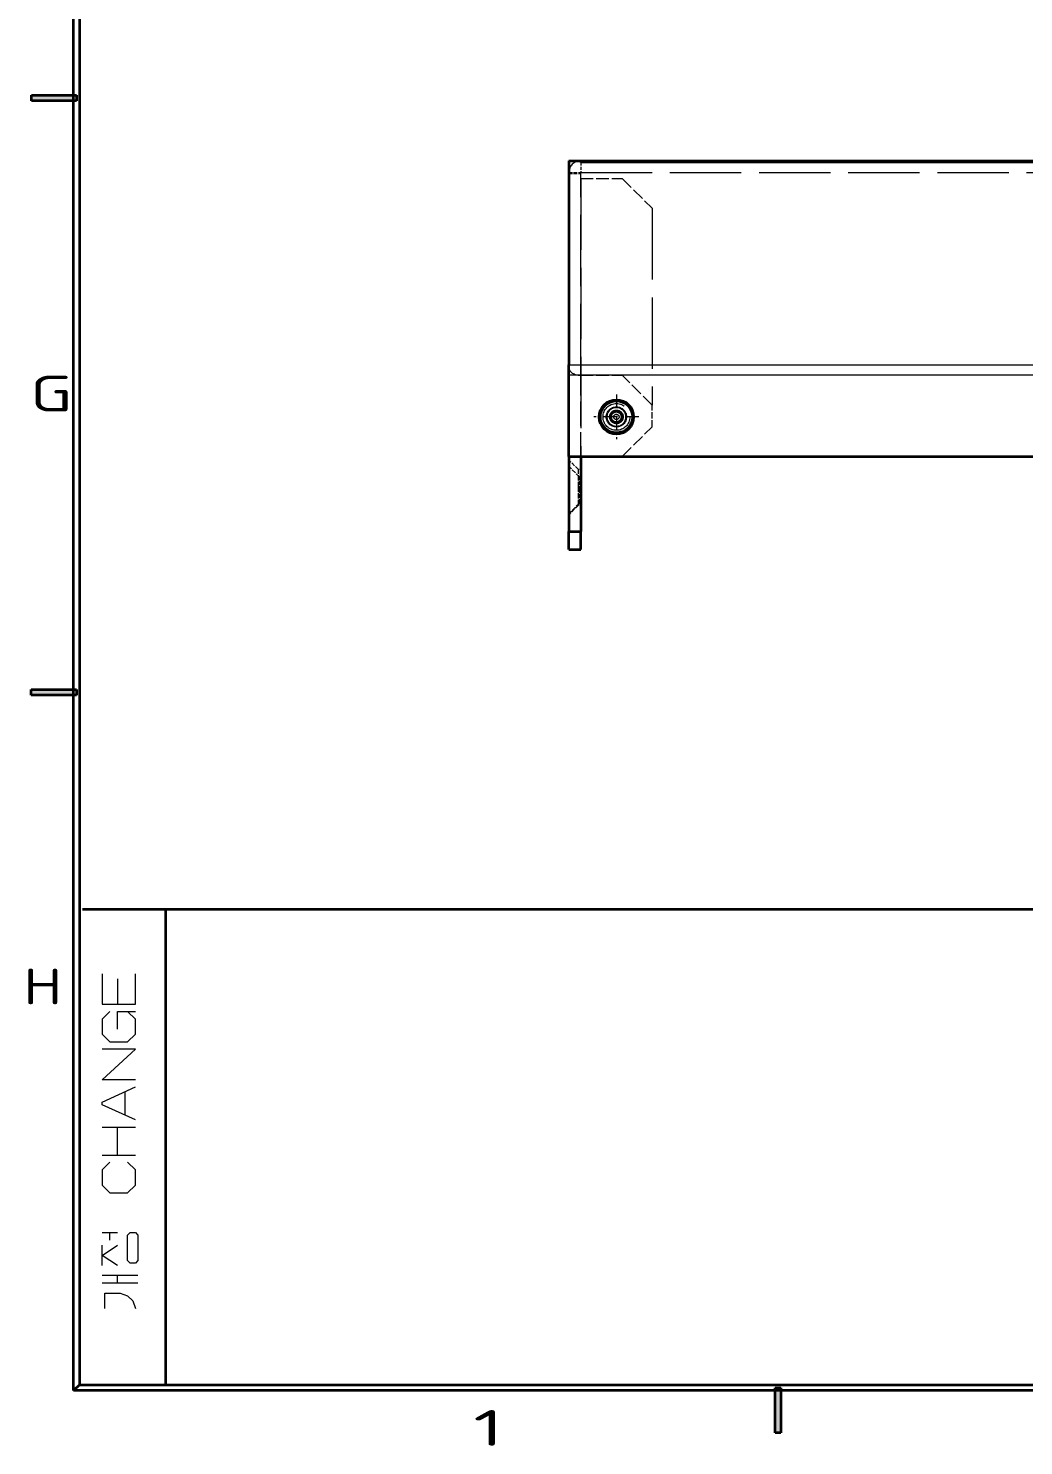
# Model space of a CAD drawing. Extents: x 23 to 587, y 4 to 413.
# Drawn here: x 25.9 to 109.7, y 5.1 to 124.4 of the extents above; entities that cross this region are included whole.
import ezdxf
from ezdxf.enums import TextEntityAlignment as Align

# ---------------------------------------------------------------- set-up
doc = ezdxf.new("R2010")
doc.units = 0
doc.linetypes.add('DASHDOT', pattern=[18.5, 12, -3, 0.5, -3])
doc.linetypes.add('DASHED', pattern=[15, 12, -3])
doc.layers.get('0').update_dxf_attribs({"lineweight": 13})
doc.layers.add('3', color=7, linetype='Continuous', lineweight=13)
doc.styles.get("Standard").update_dxf_attribs({"font": 'isocp.shx'})

# ---------------------------------------------------------------- blocks, each defined once
blk = doc.blocks.new('BLOCK231')
at = {"layer": '3', "color": 7, "lineweight": 13}
blk.add_text('H', height=3, dxfattribs=at).set_placement((25.55, 42.26), (28.78, 42.26), align=Align.FIT)
blk = doc.blocks.new('BLOCK232')
at = {"layer": '3', "color": 7, "lineweight": 13}
blk.add_text('G', height=3, dxfattribs=at).set_placement((26.11, 92.13), (29.64, 92.13), align=Align.FIT)
blk = doc.blocks.new('BLOCK252')
at = {"layer": '3', "color": 7, "lineweight": 13}
blk.add_text('1', height=3, dxfattribs=at).set_placement((63.38, 5.12), (65.92, 5.12), align=Align.FIT)
blk = doc.blocks.new('BLOCK308')
at = {"layer": '3', "color": 7, "lineweight": 5}
blk.add_solid([(26.19, 68.26), (26.19, 68.74), (29.99, 68.26), (29.99, 68.74)], dxfattribs=at)
blk = doc.blocks.new('BLOCK311')
at = {"layer": '3', "color": 7, "lineweight": 5}
blk.add_solid([(26.2, 118.74), (26.2, 118.26), (30, 118.74), (30, 118.26)], dxfattribs=at)
blk = doc.blocks.new('BLOCK327')
at = {"layer": '3', "color": 7, "lineweight": 5}
blk.add_solid([(88.78, 10), (89.26, 10), (88.78, 6.2), (89.26, 6.2)], dxfattribs=at)
blk = doc.blocks.new('BLOCK402')
at = {"color": 7, "linetype": 'DASHDOT', "lineweight": 13, "ltscale": 0.1885}
for p, q in [((-59.61, 76.47), (-59.61, 68.93)), ((-55.84, 72.7), (-63.38, 72.7))]:
    blk.add_line(p, q, dxfattribs=at)
blk = doc.blocks.new('BLOCK424')
at = {"color": 7, "lineweight": 35, "ltscale": 0.05}
for p, q in [((-67.61, 115.8), (-65.61, 115.8)), ((-67.61, 53.4), (-65.61, 53.4)), ((-67.61, 50.4), (-65.61, 50.4))]:
    blk.add_line(p, q, dxfattribs=at)
at = {"color": 7, "lineweight": 35}
for p, q in [((-67.61, 115.8), (-67.61, 81.44)), ((-65.61, 115.8), (554.39, 115.8)), ((-67.61, 66.05), (556.39, 66.05))]:
    blk.add_line(p, q, dxfattribs=at)
at = {"color": 7, "lineweight": 35, "ltscale": 0.007956}
blk.add_line((-65.61, 115.8), (-65.61, 115.48), dxfattribs=at)
at = {"color": 7, "linetype": 'DASHED', "lineweight": 13, "ltscale": 0.042044}
blk.add_line((-65.61, 115.48), (-65.61, 113.8), dxfattribs=at)
at = {"color": 7, "lineweight": 13}
for p, q in [((-65.61, 115.48), (554.39, 115.48)), ((-67.61, 81.44), (556.39, 81.44)), ((-67.61, 79.76), (556.39, 79.76))]:
    blk.add_line(p, q, dxfattribs=at)
at = {"color": 7, "linetype": 'DASHED', "lineweight": 13, "ltscale": 0.05}
for p, q in [((-67.61, 113.8), (-65.61, 113.8)), ((-67.61, 113.8), (-65.61, 113.8)), ((-67.61, 113.68), (-65.61, 113.68)), ((-67.61, 53.4), (-65.61, 53.4))]:
    blk.add_line(p, q, dxfattribs=at)
at = {"color": 7, "linetype": 'DASHED', "lineweight": 13}
for p, q in [((-67.61, 81.44), (-67.61, 113.68)), ((-65.61, 113.8), (556.39, 113.8)), ((-65.61, 113.8), (554.39, 113.8)), ((-65.61, 79.7), (-65.61, 113.68)), ((-65.61, 112.8), (-65.61, 66.05)), ((-53.61, 107.8), (-53.61, 74.7)), ((-67.61, 79.76), (556.39, 79.76))]:
    blk.add_line(p, q, dxfattribs=at)
at = {"color": 7, "linetype": 'DASHED', "lineweight": 13, "ltscale": 0.002973}
blk.add_line((-65.61, 113.68), (-65.61, 113.8), dxfattribs=at)
at = {"color": 7, "linetype": 'DASHED', "lineweight": 13, "ltscale": 0.175}
for p, q in [((-65.61, 112.8), (-58.61, 112.8)), ((-65.61, 79.7), (-58.61, 79.7))]:
    blk.add_line(p, q, dxfattribs=at)
at = {"color": 7, "linetype": 'DASHED', "lineweight": 13, "ltscale": 0.176777}
for p, q in [((-58.61, 112.8), (-53.61, 107.8)), ((-53.61, 74.7), (-58.61, 79.7)), ((-58.61, 66.05), (-53.61, 71.05))]:
    blk.add_line(p, q, dxfattribs=at)
at = {"color": 7, "lineweight": 35, "ltscale": 0.042044}
blk.add_line((-67.61, 79.76), (-67.61, 81.44), dxfattribs=at)
at = {"color": 7, "lineweight": 35, "ltscale": 0.342721}
blk.add_line((-67.61, 66.05), (-67.61, 79.76), dxfattribs=at)
at = {"color": 7, "linetype": 'DASHED', "lineweight": 13, "ltscale": 0.341357}
blk.add_line((-65.61, 66.05), (-65.61, 79.7), dxfattribs=at)
blk.add_line((-65.61, 66.05), (-65.61, 79.7), dxfattribs=at)
at = {"color": 7, "linetype": 'DASHED', "lineweight": 13, "ltscale": 0.091357}
blk.add_line((-53.61, 71.05), (-53.61, 74.7), dxfattribs=at)
at = {"color": 7, "lineweight": 35, "ltscale": 0.31625}
for p, q in [((-67.61, 66.05), (-67.61, 53.4)), ((-65.61, 66.05), (-65.61, 53.4))]:
    blk.add_line(p, q, dxfattribs=at)
at = {"color": 7, "linetype": 'DASHED', "lineweight": 13, "ltscale": 0.056569}
for p, q in [((-66.01, 63.85), (-67.61, 65.45)), ((-66.01, 57.85), (-67.61, 56.25))]:
    blk.add_line(p, q, dxfattribs=at)
at = {"color": 7, "linetype": 'DASHED', "lineweight": 13, "ltscale": 0.06364}
for p, q in [((-65.81, 62.6), (-67.61, 64.4)), ((-65.81, 58.2), (-67.61, 56.4))]:
    blk.add_line(p, q, dxfattribs=at)
at = {"color": 7, "linetype": 'DASHED', "lineweight": 13, "ltscale": 0.075}
for p, q in [((-66.01, 60.85), (-66.01, 63.85)), ((-66.01, 57.85), (-66.01, 60.85))]:
    blk.add_line(p, q, dxfattribs=at)
at = {"color": 7, "linetype": 'DASHED', "lineweight": 13, "ltscale": 0.01}
for p, q in [((-65.61, 63.85), (-66.01, 63.85)), ((-65.61, 57.85), (-66.01, 57.85))]:
    blk.add_line(p, q, dxfattribs=at)
at = {"color": 7, "linetype": 'DASHED', "lineweight": 13, "ltscale": 0.055}
for p, q in [((-65.81, 60.4), (-65.81, 62.6)), ((-65.81, 58.2), (-65.81, 60.4))]:
    blk.add_line(p, q, dxfattribs=at)
at = {"color": 7, "linetype": 'DASHED', "lineweight": 13, "ltscale": 0.005}
for p, q in [((-65.61, 62.6), (-65.81, 62.6)), ((-65.61, 58.2), (-65.81, 58.2))]:
    blk.add_line(p, q, dxfattribs=at)
at = {"color": 7, "lineweight": 35, "ltscale": 0.075}
for p, q in [((-67.61, 50.4), (-67.61, 53.4)), ((-65.61, 50.4), (-65.61, 53.4))]:
    blk.add_line(p, q, dxfattribs=at)
at = {"color": 7, "linetype": 'DASHED', "lineweight": 13}
for radius in [2.9, 2.25, 1.7, 1.6, 1.15, 1.15, 1.15, 1.15, 1.15, 1.15, 1.15, 1.15, 1.15, 1.15, 0.95, 0.45, 0.45]:
    blk.add_circle((-59.61, 72.7), radius, dxfattribs=at)
at = {"color": 7, "lineweight": 35}
for radius in [2.9, 2.7, 1, 0.95]:
    blk.add_circle((-59.61, 72.7), radius, dxfattribs=at)
at = {"color": 7, "linetype": 'DASHED', "lineweight": 13}
for centre, radius, start, end in [((-65.61, 113.8), 2, 90, 180), ((-59.61, 72.7), 1.6, 61.7488, 241.7488), ((-59.61, 72.7), 1.6, 118.6479, 298.6479), ((-59.61, 72.7), 2.7, 117.9988, 118.6489), ((-59.61, 72.7), 2.25, 117.9988, 118.649), ((-59.61, 72.7), 1.6, 298.6479, 118.6479), ((-59.61, 72.7), 1.6, 241.7488, 61.7488), ((-59.61, 72.7), 0.95, 61.7488, 241.7488), ((-59.61, 72.7), 1, 117.9988, 118.6505), ((-59.61, 72.7), 0.95, 117.9988, 118.6507)]:
    blk.add_arc(centre, radius, start, end, dxfattribs=at)
at = {"color": 7, "lineweight": 35}
blk.add_arc((-59.61, 72.7), 0.95, 241.7488, 421.7488, dxfattribs=at)
at = {"color": 7, "linetype": 'DASHED', "lineweight": 13}
blk.add_ellipse((-65.61, 80.99), major_axis=(2, 0), ratio=0.643646, start_param=3.141593, end_param=4.712389, dxfattribs=at)

msp = doc.modelspace()

# ---------------------------------------------------------------- linework, layer by layer
at = {"color": 7, "lineweight": 35}
for p, q in [((400.74, 50.24), (30.5, 50.24)), ((37.5, 50.24), (37.5, 10.24))]:
    msp.add_line(p, q, dxfattribs=at)
at = {"color": 7, "lineweight": 13, "ltscale": 0.053571}
msp.add_line((33.45, 44.4), (33.45, 42.26), dxfattribs=at)
at = {"color": 7, "lineweight": 13, "ltscale": 0.048214}
msp.add_line((34.09, 32.96), (34.09, 34.89), dxfattribs=at)
at = {"color": 7, "lineweight": 13, "ltscale": 0.069643}
for p, q in [((32.16, 31.93), (34.95, 31.93)), ((32.16, 29.57), (34.95, 29.57))]:
    msp.add_line(p, q, dxfattribs=at)
at = {"color": 7, "lineweight": 13, "ltscale": 0.058929}
msp.add_line((33.45, 29.57), (33.45, 31.93), dxfattribs=at)
at = {"color": 7, "lineweight": 13, "ltscale": 0.032143}
msp.add_line((32.16, 23.06), (33.45, 23.06), dxfattribs=at)
at = {"color": 7, "lineweight": 13, "ltscale": 0.016071}
for p, q in [((32.8, 22.41), (32.8, 23.06)), ((33.45, 18.81), (33.45, 19.46))]:
    msp.add_line(p, q, dxfattribs=at)
at = {"color": 7, "lineweight": 13, "ltscale": 0.042857}
msp.add_line((32.16, 20.27), (32.16, 21.99), dxfattribs=at)
at = {"color": 7, "lineweight": 13, "ltscale": 0.075}
for p, q in [((32.16, 19.46), (35.16, 19.46)), ((32.16, 18.81), (35.16, 18.81))]:
    msp.add_line(p, q, dxfattribs=at)
at = {"color": 7, "lineweight": 13}
for points in [[(32.16, 44.83), (32.16, 42.26), (34.95, 42.26), (34.95, 44.83)], [(32.8, 41.66), (32.16, 41.01), (32.16, 39.73), (32.8, 39.09), (34.3, 39.09), (34.95, 39.73), (34.95, 41.01), (34.3, 41.66)], [(33.45, 40.16), (33.45, 41.66), (34.95, 41.66)], [(34.95, 35.91), (32.16, 35.91), (34.95, 38.49), (32.16, 38.49)], [(34.95, 32.53), (32.16, 33.81), (32.16, 34.03), (34.95, 35.31)], [(32.8, 28.97), (32.16, 28.33), (32.16, 27.04), (32.8, 26.4), (34.3, 26.4), (34.95, 27.04), (34.95, 28.33), (34.3, 28.97)], [(33.45, 20.27), (32.16, 21.13), (33.45, 21.99)], [(32.37, 16.67), (32.37, 17.96), (33.45, 17.96), (33.66, 17.96), (34.3, 17.74), (34.73, 17.31), (34.95, 16.67)]]:
    msp.add_lwpolyline(points, dxfattribs=at)
msp.add_lwpolyline([(34.3, 20.7), (34.3, 22.84), (34.52, 23.06), (34.95, 23.06), (35.16, 22.84), (35.16, 20.7), (34.95, 20.49), (34.52, 20.49)], close=True, dxfattribs=at)
at = {"layer": '3', "color": 7, "lineweight": 35}
for p, q in [((29.76, 9.76), (29.76, 407)), ((30.24, 407), (30.24, 10.24)), ((579.97, 9.76), (29.76, 9.76)), ((30.24, 10.24), (580.44, 10.24))]:
    msp.add_line(p, q, dxfattribs=at)
at = {"layer": '3', "color": 7, "lineweight": 35, "ltscale": 0.011875}
for p, q in [((26.2, 118.26), (26.2, 118.74)), ((30, 118.74), (30, 118.26)), ((30, 118.74), (30, 118.26)), ((26.19, 68.26), (26.19, 68.74)), ((29.99, 68.74), (29.99, 68.26)), ((88.78, 10), (89.26, 10)), ((89.26, 6.2), (88.78, 6.2))]:
    msp.add_line(p, q, dxfattribs=at)
at = {"layer": '3', "color": 7, "lineweight": 35, "ltscale": 0.095}
for p, q in [((26.2, 118.74), (30, 118.74)), ((30, 118.26), (26.2, 118.26)), ((26.19, 68.74), (29.99, 68.74)), ((29.99, 68.26), (26.19, 68.26)), ((88.78, 6.2), (88.78, 10)), ((89.26, 10), (89.26, 6.2))]:
    msp.add_line(p, q, dxfattribs=at)
at = {"layer": '3', "color": 7, "lineweight": 35, "ltscale": 0.016794}
for p, q in [((29.76, 9.76), (30.24, 10.24)), ((30.24, 10.24), (29.76, 9.76))]:
    msp.add_line(p, q, dxfattribs=at)

# ---------------------------------------------------------------- block references
at = {"lineweight": 0, "xscale": 0.5, "yscale": 0.5, "zscale": 0.5}
for name in ['BLOCK424', 'BLOCK402']:
    msp.add_blockref(name, (105.22, 55.32), dxfattribs=at)
at = {"layer": '3', "lineweight": 0}
for name in ['BLOCK311', 'BLOCK232', 'BLOCK308', 'BLOCK231', 'BLOCK327', 'BLOCK252']:
    msp.add_blockref(name, (0, 0), dxfattribs=at)

doc.saveas('drawing.dxf')
